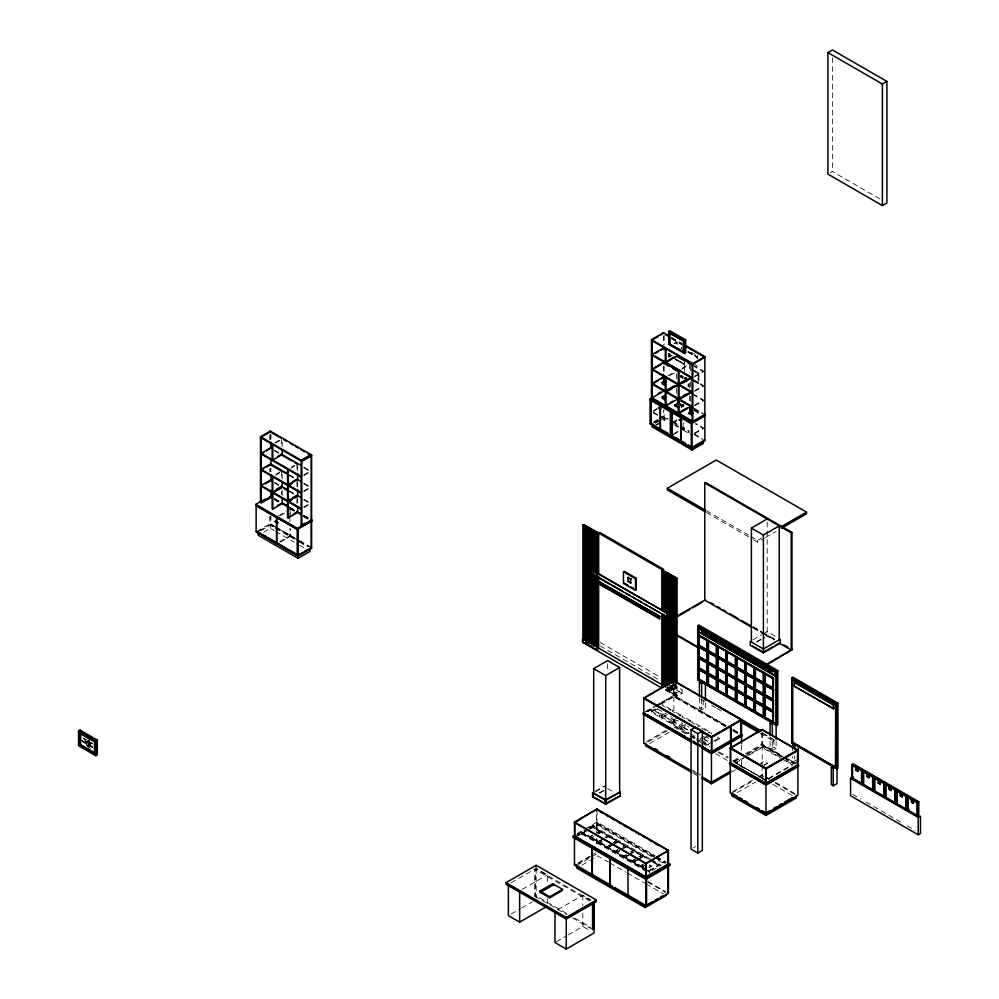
<?xml version="1.0" encoding="UTF-8"?>
<svg xmlns="http://www.w3.org/2000/svg" width="999" height="999" viewBox="0 0 999 999"><rect width="100%" height="100%" fill="white"/><g stroke="black" fill="none" stroke-linecap="round" stroke-linejoin="round"><path stroke-width="0.75" stroke-dasharray="5 3.75" d="M274.825 442.707L280.195 439.61M275.499 443.106L280.869 439.997M276.174 474.15L280.195 471.815M275.499 475.312L279.533 472.989M291.583 466.983L294.268 465.434M290.921 468.144L294.942 465.821M303.846 474.837L309.215 471.728M303.846 475.611L310.564 471.74M830.132 172.802L832.392 171.503L880.256 199.126M303.846 490.896L309.215 487.799M303.846 491.683L310.564 487.799M278.346 515.909L286.014 511.476M280.294 515.559L287.974 511.138M256.731 531.468L270.267 523.663L274.263 525.973M259.191 530.831L270.941 524.05L270.941 516.67M260.901 530.706L270.267 525.312L274.25 527.609M303.846 506.955L309.215 503.858M303.846 507.742L310.564 503.858M263.574 532.205L270.267 528.346L274.25 530.644M279.62 541.733L289.847 535.839L289.847 528.459M280.294 542.132L290.522 536.226L290.522 528.846M674.125 343.331L676.648 341.87L676.648 344.905M674.8 343.718L677.322 342.257L677.322 345.304M668.306 356.568L668.756 353.334L672.702 355.607M676.123 359.315L684.165 363.786L672.327 356.955M676.123 359.927L684.165 364.398L672.327 357.567M667.819 375.874L674.125 372.24M682.092 368.206L688.398 364.56M669.755 375.537L676.061 371.903M681.505 369.318L687.811 365.684M697.252 366.183L695.067 364.398M693.756 381.006L698.264 383.604L698.938 383.216L698.938 373.014L698.001 373.564L691.608 369.867M694.655 376.136L703.496 371.041L694.155 365.646M694.655 376.923L703.496 371.828L694.155 366.433M698.151 383.241L698.151 373.476M653.334 410.639L657.142 408.441M653.334 411.413L657.142 409.215M84.965 740.808C87.562 742.669 84.116 739.922 85.19 741.37L85.677 740.621L85.677 741.832M85.302 740.709L85.714 741.071M85.677 740.621L86.051 741.57M86.838 741.42L87.175 742.694M86.463 741.683L87.55 742.444L86.801 741.57M694.655 390.597L703.496 385.502L694.155 380.107M87.325 741.87L86.801 742.182M694.655 391.371L703.496 386.276L691.758 379.545M87.55 742.444L86.688 742.245M87.974 742.544C90.784 743.543 86.95 743.181 88.461 742.22M88.574 742.419L88.574 743.631M88.312 743.044L88.836 743.356M88.724 742.806L89.061 743.306M86.314 745.242L86.314 744.592L89.323 746.977M89.96 743.094C89.323 745.217 91.196 742.919 89.698 743.98L89.81 743.306L90.447 744.243M89.585 743.606L90.559 744.18M89.248 746.365L86.239 744.63M680.469 405.781L683.154 404.233L683.154 407.23M653.271 422.053L658.378 419.093M659.652 418.356L663.486 416.146L668.169 418.843M681.143 406.168L683.828 404.62L683.828 407.629M653.945 422.44L664.173 416.533L664.173 410.527M680.968 407.217L683.229 405.919L680.968 408.004M654.72 422.852L660.988 419.243M655.394 423.251L660.414 420.354M661.663 419.63L664.173 418.181L664.173 420.791L661.663 422.24M655.968 424.737L660.988 421.84M656.655 425.124L660.414 422.964M694.655 405.045L703.496 399.95L694.155 394.568M694.655 405.831L703.496 400.736L694.155 395.342M672.989 421.99L676.81 419.792M676.81 420.567L672.402 423.114L678.958 426.898M673.676 423.164L676.211 421.69M673.738 433.716L679.12 430.606M673.064 434.877L683.828 428.671L683.828 422.652M694.605 432.992L703.496 427.859L695.629 423.326M694.605 433.778L703.496 428.646L695.629 424.1M750.873 536.438L757.604 540.334L761.575 538.036M753.571 539.735L757.604 542.07L764.21 538.249M765.534 537.487L776.098 531.393M752.859 639.872L761.975 634.615M763.273 633.865L767.182 631.618L776.385 636.937M667.644 690.134L665.584 689.809L667.644 690.134L667.644 687.05M667.457 686.263L667.457 690.896L669.53 691.221L669.53 686.588M667.457 690.896L669.53 691.221M669.342 687.349L669.342 691.982L671.415 692.307L671.415 686.138M756.767 641.533L764.572 637.025M756.655 642.245L764.547 637.687M669.342 691.982L671.415 692.307M671.216 685.351L671.216 693.056L673.289 693.393L673.289 684.14M671.216 693.056L673.289 693.393M673.101 684.889L673.101 694.143L675.174 694.467L675.174 683.678M667.082 687.637L676.485 693.056L682.13 689.809L682.13 693.281L676.485 696.54L664.397 689.56M645.704 711.488L653.746 706.842M655.094 706.068L673.85 695.229L726.173 725.436M673.101 694.143L675.174 694.467M645.416 712.087L657.479 705.119M658.816 704.345L673.85 695.666L725.599 725.536M674.987 684.44L674.987 695.229L677.047 695.554L677.047 686.301M647.065 711.488L653.758 707.617M659.115 704.52L673.85 696.016M647.052 711.788L653.746 707.929M660.451 704.058L673.85 696.315L726.173 726.523M647.702 711.85L654.233 708.079M660.776 704.295L673.85 696.753L725.599 726.623M674.987 695.229L677.047 695.554M665.834 713.323L659.565 716.932L651.298 712.162L651.298 711.076L656.306 708.179M651.298 712.162L656.306 709.265M657.504 708.89L663.136 712.225L660.127 713.96L654.495 710.714L657.504 708.965M651.298 711.076L659.565 715.846L664.585 712.961M678.109 717.519L669.342 722.577L661.076 717.806L661.076 716.72L666.083 713.823M661.076 717.806L667.332 714.185M672.914 717.781L669.904 719.605L664.273 716.258L667.27 714.522L671.79 717.22M661.076 716.72L669.342 721.49L674.35 718.606M685.376 724.6L679.12 728.221L670.841 723.451L670.841 722.364L675.861 719.467M670.841 723.451L677.11 719.829M674.038 721.99L677.047 720.167L682.692 723.513L679.682 725.249L674.038 721.99L679.682 725.249M699.412 697.752L699.412 708.478L703.171 706.305L705.431 707.604L705.431 701.473M646.39 741.695L666.008 730.369M699.412 708.478L701.673 709.777L705.431 707.604M648.339 741.645L667.145 730.793M649.687 743.481L669.829 731.855M670.841 722.364L679.12 727.135L684.128 724.25M680.619 728.009L688.885 732.779L688.885 733.865L680.619 729.095L680.619 728.009L685.626 725.112M680.619 729.095L689.397 724.025M683.816 727.634L689.46 730.806L683.816 727.634L686.825 725.811L689.073 727.197M595.192 791.258L604.407 785.938M595.754 791.583L604.969 786.263M599.138 792.881L604.407 789.847M599.7 793.206L604.969 790.172M707.442 733.366L709.939 731.917L709.939 733.004L701.673 728.221L701.673 727.135L709.939 731.917M699.912 738.785L704.932 735.888M703.933 738.211L708.94 735.314M704.37 738.348L706.368 737.1L709.752 739.135M701.348 739.972L708.441 744.068L712.2 741.895M713.448 741.171L719.717 737.562L719.717 738.636L713.448 742.257M703.708 742.419L708.441 745.154L712.2 742.981M576.96 833.653L583.653 829.794M584.989 829.02L597.015 822.077L655.094 855.606M577.397 834.265L583.816 830.569M588.948 827.609L597.015 822.951L654.969 856.405M576.498 835.226L587.662 828.783M588.998 828.009L597.015 823.376L597.015 809.927M646.615 871.553L581.605 834.015L581.605 832.629L649.575 871.515L645.292 869.392M575.137 836.875L585.739 830.756M590.247 828.196L597.015 824.25L653.621 856.93M585.976 830.968L583.291 832.954L590.059 836.862L595.429 833.753M587.325 830.194L592.694 827.097L599.462 830.993L596.778 832.979M585.364 831.63L582.917 833.041L590.059 836.55L592.507 835.139M590.247 828.808L592.694 827.397L599.837 831.518L592.694 826.785L592.694 827.522M578.458 835.738L588.661 829.857M590.009 829.07L597.015 825.024M596.778 832.554L599.837 830.906M511.013 882.841L536.188 868.306L547.464 874.824L547.464 883.753M592.507 835.751L590.059 837.162L590.059 836.425M597.39 832.929L599.837 831.518M598.676 833.066L601.111 831.655L608.254 835.776L605.819 837.786M598.426 833.503L601.111 831.955L607.879 835.863L605.194 837.849M593.781 836.488L591.346 837.899L598.488 841.42L600.923 840.009M598.426 833.94L601.111 832.254L608.254 836.375M733.416 760.689L739.959 756.905M745.192 753.883L762.2 744.068L782.454 755.768M761.9 732.692L761.9 744.68L783.366 756.718M733.416 761.775L739.959 757.991M746.503 754.22L762.2 745.154L782.454 756.855M734.24 761.725L740.896 757.891M747.552 754.045L762.2 745.591L782.042 757.042M764.635 779.12L734.752 762.299L765.958 780.531M603.858 838.186L598.488 842.02L600.923 840.609M605.194 837.412L607.879 835.863M605.819 837.187L608.254 835.776M743.518 757.679L735.501 762.949L743.518 758.328M744.854 756.905L762.2 746.89L780.731 757.592M603.858 838.623L598.488 841.72L591.72 837.374M748.85 755.244L762.2 747.539L780.731 758.241M760.164 733.341L773.663 741.133L774.787 740.484L761.288 732.692M602.21 841.345L599.762 842.756L602.21 840.746M607.092 837.924L609.54 836.513L616.683 840.634L614.235 842.656M522.29 889.347L547.464 874.824M776.111 740.746L776.111 748.413L773.85 747.102L770.092 749.275L770.092 737.025M731.58 772.165L735.614 769.829M776.111 748.413L772.352 750.574L772.352 738.323M577.784 863.136L591.033 855.481M591.72 855.094L595.691 852.796M613.011 842.756L616.683 840.634M612.275 843.481L606.905 846.578L600.137 842.244M613.611 842.706L616.296 840.721L609.54 836.812M609.353 845.479L606.905 846.89L606.905 846.153M578.458 863.523L593.044 855.107M613.923 844.442L608.179 847.627L610.626 845.604M615.509 842.781L617.956 841.37L625.099 845.491L622.652 847.514M576.71 865.484L596.453 854.095M611.238 845.554L608.553 847.539L615.322 851.448L618.006 849.899M612.587 844.779L617.956 841.682L624.725 846.016M615.272 843.656L617.956 841.982L625.099 846.103M581.98 865.059L597.764 855.943L608.503 862.137M764.073 765.296L767.457 763.248L764.073 761.3L760.689 763.248L762.949 764.56M589.885 901.048L534.677 869.18L534.677 896.091L535.614 895.554L567.932 914.21M618.006 849.462L615.322 851.747L617.769 850.336M764.073 765.209L767.457 763.248M617.769 849.724L615.322 851.136L608.179 847.015M622.652 846.902L625.099 845.491M619.043 851.073L616.608 852.484L619.043 850.461M623.938 847.651L626.373 846.24L633.516 850.361L631.081 852.372M619.667 850.411L616.982 852.397L623.751 856.305M621.003 849.637L626.373 846.54L633.141 850.449L630.456 852.434M623.938 848.251L626.373 846.84L633.516 850.961M616.982 852.397L619.667 850.848M511.013 914.097L520.292 908.74M521.615 907.979L532.205 901.86M732.904 791.583L752.884 780.057M758.204 776.972L762.2 774.675L770.129 779.257M731.743 793.119L754.257 780.132M759.552 777.072L762.2 775.536L768.78 779.332M626.186 854.595L623.751 856.006L616.608 851.872M630.456 851.997L633.516 850.361M626.186 855.194L623.751 856.605L623.751 855.868M631.131 853.82L625.024 857.342L627.472 855.331M628.683 854.62L634.802 851.098L641.945 855.831L634.802 851.71L632.355 853.121M628.084 855.281L625.399 857.267L632.167 861.163L634.852 859.615M629.432 854.507L634.802 851.398L641.57 855.743M737.037 792.669L755.581 781.967M796.403 760.127L792.644 762.299L792.644 756.518M768.631 778.333L792.644 764.472L792.644 765.122L782.055 759.003M798.288 761.213L794.53 763.386L794.53 756.156M768.631 778.995L788.648 767.432M637.537 857.629L632.167 861.475L634.615 860.064M638.885 856.855L641.57 855.306M634.615 859.452L632.167 860.863L625.024 856.742M639.497 856.63L641.945 855.219M639.547 858.678L633.441 862.212L635.888 860.189M640.771 857.367L643.219 855.956L649.175 859.39M636.5 860.139L633.816 862.125L640.584 866.033L643.269 864.485M637.849 859.365L643.219 856.268L647.727 858.865M640.771 857.979L643.219 856.568L647.976 859.315M633.816 862.125L639.185 859.028M640.534 858.241L643.219 855.956M557.629 909.752L582.804 895.216L590.322 899.562M643.269 864.048L640.584 866.333L643.031 864.922M643.031 864.31L640.584 865.721L633.441 861.6M644.929 865.434L641.87 867.07L644.305 865.047M644.929 864.997L642.245 866.982L646.753 869.592M649.387 867.332L651.261 866.158L649.387 867.332L647.502 866.158M649.013 870.591L658.778 864.947L649.013 871.19L645.441 868.531M649.013 870.891L658.403 865.471L652.772 861.775M651.947 870.666L661.301 865.271L652.01 859.902M693.306 847.826L695.554 846.528M556.306 941.77L566.908 935.651M568.231 934.889L582.804 926.473L590.322 930.818M671.49 337.325L682.167 343.494M671.49 338.112L682.167 344.268M671.49 338.886L682.155 345.055M690.671 351.96L697.252 355.756L697.252 358.741M688.111 351.523L697.327 356.843L687.961 351.611M688.111 352.135L697.327 357.455L687.961 352.222M668.306 353.596L672.252 355.869M671.016 356.193L668.231 354.757L670.866 356.281M671.016 356.805L668.231 355.369L670.866 356.893M694.43 370.417L698.938 373.014M691.495 369.505L698.264 373.401L698.264 383.604M692.17 379.308L698.938 383.216M680.918 375.112L683.453 376.573M680.469 375.374L683.004 376.835M680.394 376.411L683.079 377.797M680.544 376.848L683.079 378.309M680.394 376.935L682.929 378.396M694.168 408.241L703.508 413.636M694.155 409.016L702.172 413.648M694.168 409.802L700.848 413.661M694.155 410.577L700.823 414.435M678.721 402.709L683.978 405.744L683.229 406.181L680.594 404.657M680.594 404.395L683.229 405.919M677.959 403.658L683.229 406.705M672.827 421.541L679.495 425.387M680.169 425.774L689.497 431.156M694.168 433.853L702.172 438.474M667.494 419.23L663.486 416.92L663.486 410.127M672.827 422.315L688.835 431.556M694.155 434.627L703.496 440.022M664.173 418.181L663.486 417.794L664.173 420.791M653.371 412.125L667.794 420.454M680.269 427.647L689.447 432.954M653.371 412.912L667.794 421.228M673.713 424.65L681.58 429.183M682.891 429.945L692.057 435.239M706.443 510.789L749.525 535.664M706.443 512.524L752.222 538.961M753.184 626.785L761.288 631.468M762.637 632.255L774.799 639.273M752.809 627.01L774.425 639.485M753.184 627.447L761.288 632.117M762.637 632.904L774.799 639.922M753.408 628.221L764.21 634.465M765.571 635.239L773.863 640.034M274.563 450.174L279.895 453.259M303.896 467.107L309.228 470.192M274.563 450.961L278.559 453.259M303.896 467.894L309.228 470.966M762.861 733.166L772.314 738.623M700.736 699.025L704.782 701.373M711.538 705.269L715.584 707.604M716.945 708.391L723.688 712.287M600.224 642.519L659.303 676.623M672.727 684.377L682.13 689.809M600.224 645.991L659.303 680.107M670.042 686.301L682.13 693.281M852.796 794.417L860.763 799.013M866.071 802.085L901.897 822.764M907.204 825.836L915.159 830.431M787.861 758.878L795.966 763.561M784.69 757.479L795.266 763.598M761.9 744.68L783.066 756.892M784.39 757.654L794.967 763.773M783.803 757.629L794.617 763.873M783.366 757.804L793.943 763.91M732.879 729.307L739.585 733.191M733.566 730.144L738.873 733.204M786.026 760.651L792.644 764.472M725.299 725.711L673.551 695.841L673.551 680.868M733.266 730.306L738.573 733.378M732.879 730.394L738.249 733.491M289.235 474.7L295.891 478.558M303.896 483.166L309.228 486.251M733.566 731.218L737.537 733.516M289.235 475.487L294.568 478.558M303.896 483.953L309.228 487.037M700.174 726.273L691.895 721.49L691.895 722.577L698.988 726.673M717.357 737.274L719.717 738.636M274.563 482.292L279.895 485.377M289.235 490.771L294.568 493.843M303.896 499.238L309.228 502.31M274.563 483.079L278.559 485.389M289.235 491.545L294.568 494.63M303.896 500.012L309.228 503.096M654.495 710.626L660.127 713.96M664.273 716.258L669.904 719.605M703.358 738.835L709.003 742.182L704.495 739.572M775.424 782.304L795.266 793.768M690.396 733.653L695.117 736.375M775.361 783.141L795.092 794.53M692.757 736.101L695.117 737.462M695.079 738.099L673.85 725.836L673.85 715.122M696.403 738.86L700.386 741.158M701.723 741.92L709.677 746.515M718.968 751.885L728.259 757.242M733.566 760.314L741.52 764.909L741.52 757.254M673.85 726.922L688.623 735.451M689.959 736.226L695.329 739.322M696.678 740.097L700.711 742.419M702.047 743.194L708.766 747.077M718.156 752.497L727.559 757.929M732.929 761.026L764.66 779.557M772.726 784.227L792.457 795.616M739.959 765.958L743.855 768.206M762.062 778.708L765.958 780.968M274.3 498.339L281.031 502.222M289.111 506.893L295.841 510.776M303.921 515.434L309.303 518.543M274.263 498.538L279.595 501.61M290.272 507.779L295.604 510.851M303.609 515.472L310.277 519.33M692.644 740.384L695.329 741.932M696.678 742.707L700.711 745.029M715.471 753.558L727.559 760.526M275.225 499.525L279.221 501.835M289.897 507.992L295.229 511.076M303.234 515.696L309.902 519.542M274.3 499.2L279.683 502.31M289.111 507.754L294.493 510.864M303.921 516.308L309.303 519.418M274.263 499.4L278.271 501.71M290.272 508.641L294.28 510.951M303.609 516.346L308.953 519.43M693.169 741.196L695.828 742.732M697.152 743.493L701.136 745.791M692.869 741.37L698.176 744.442M275.225 500.387L277.897 501.935M289.897 508.866L293.893 511.176M303.234 516.558L308.566 519.642M692.669 741.683L695.341 743.244M696.69 744.018L700.711 746.34M692.869 742.457L695.529 743.993M696.852 744.755L700.836 747.052M692.669 742.769L698.026 745.866M275.599 526.735L294.28 537.524M299.613 540.596L310.277 546.765M297.902 540.047L269.892 523.876L269.892 516.495M299.238 540.821L311.238 547.752M274.263 526.748L270.267 524.438L270.267 516.283M275.599 527.522L294.28 538.299M299.613 541.383L308.953 546.778M275.574 528.371L294.168 539.11M299.488 542.182L307.455 546.778M692.644 770.329L695.329 771.877M696.678 772.652L700.711 774.987M692.869 771.54L698.176 774.612M275.574 531.418L294.168 542.145M299.488 545.217L304.795 548.289M692.644 772.939L698.026 776.036M607.592 788.648L614.285 792.507M656.443 856.393L665.896 861.85M656.318 857.179L665.746 862.624M654.595 856.618L596.64 823.164L596.64 809.702M655.943 857.404L665.896 863.148M654.969 857.704L664.397 863.148M651.598 856.543L596.341 824.637L596.341 832.354M658.329 860.426L663.723 863.548M650.686 859.14L593.631 826.198L593.631 827.072L649.362 859.24M650.686 860.014L659.977 865.371M652.834 861.513L658.778 864.947M609.54 837.125L616.683 841.245M651.635 861.425L658.778 865.546M651.261 866.158L649.387 865.072L651.261 866.245M599.762 842.157L606.905 846.278M641.87 866.458L644.492 867.856M581.605 832.629L643.968 868.631M644.268 868.98L581.905 832.454M645.591 869.742L649.575 872.04M581.605 833.141L646.615 870.678M648.226 881.593L665.746 891.707M647.552 881.992L666.183 892.831M609.84 862.911L625.936 872.202M627.285 872.976L644.717 883.041M646.066 883.815L663.511 893.893M590.821 900.499L535.614 868.631L535.614 895.554M574.662 918.093L590.821 927.422M534.677 896.091L566.995 914.747M572.377 917.856L592.569 929.52M88.349 740.296L89.473 740.946L88.124 740.421M83.217 737.886L91.021 742.357M92.482 743.593L83.042 738.186L92.482 744.105M88.199 742.507L88.836 742.744M92.657 746.777L81.693 740.446L92.657 746.902M82.293 741.133L92.02 746.84M92.67 747.389L82.855 741.77L92.67 747.514M90.597 748.239L87.213 746.278L90.559 748.251M832.392 57.742L832.392 171.503M792.644 747.826L792.644 750.724M773.85 739.447L773.85 747.102M773.663 739.397L773.663 741.133M767.182 522.052L767.182 636.176M762.2 732.517L762.2 745.154M762.2 745.591L762.2 763.96M762.2 765.484L762.2 774.675M762.2 775.536L762.2 778.146M757.604 540.334L757.604 542.07M741.52 745.004L741.52 751.123M735.127 762.087L735.127 762.736M711.45 732.779L711.45 733.865M708.441 744.068L708.441 745.154M703.171 700.174L703.171 706.305M701.673 699.05L701.673 709.777M700.174 739.297L700.174 740.371M697.702 355.494L697.702 358.479M690.334 365.746L690.334 373.339M690.334 381.718L690.334 387.799M690.334 396.178L690.334 402.247M689.66 363.836L689.66 372.952M689.66 382.842L689.66 388.923M689.66 395.779L689.66 401.86M688.523 383.778L688.523 386.638M688.074 384.041L688.074 386.9M684.54 371.378L684.54 362.45L684.09 370.142M683.154 423.763L683.154 428.271M679.12 727.135L679.12 728.221M676.648 373.813L676.648 381.418M676.648 388.274L676.648 394.355M676.485 693.056L676.485 696.54M676.298 683.653L676.298 695.991M675.736 684.003L675.736 694.804M674.412 684.115L674.412 694.904M673.85 681.043L673.85 696.315M673.85 696.753L673.85 713.586M672.539 684.565L672.539 693.818M671.977 684.914L671.977 692.632M670.654 685.027L670.654 692.732M670.092 686.912L670.092 691.545M669.342 721.49L669.342 722.577M668.756 353.334L668.756 357.792M668.781 687.025L668.781 691.645M668.219 687.374L668.219 690.459M666.895 687.487L666.895 690.571M664.173 335.427L664.173 344.667M664.173 366.258L664.173 373.963M663.486 335.814L663.486 345.067M663.486 365.871L663.486 373.576M659.565 715.846L659.565 716.932M649.275 871.69L649.275 873.089M634.802 851.098L634.802 851.835M626.373 846.24L626.373 846.977M617.956 841.37L617.956 842.107M609.54 836.513L609.54 837.249M607.592 663.673L607.592 671.39M601.111 831.655L601.111 832.392M597.015 824.25L597.015 833.503M597.015 838.923L597.015 845.853M596.341 838.536L596.341 844.704M582.804 895.216L582.804 905.643M582.804 913.086L582.804 926.473M547.464 898.638L547.464 904.582M536.188 868.306L536.188 898.076M297.627 465.796L297.627 471.915M297.627 481.868L297.627 487.974M297.627 497.852L297.627 505.157M296.953 463.886L296.953 471.528M296.953 481.468L296.953 487.587M296.953 498.926L296.953 503.309M290.522 514.085L289.847 509.265L289.847 515.172M289.847 516.645L289.847 522.552M282.218 442.295L282.218 446.915M282.218 474.488L282.218 479.07M282.218 490.422L282.218 496.253M281.543 438.836L281.543 446.516M281.543 471.041L281.543 478.683M281.543 491.483L281.543 494.405M270.941 434.602L270.941 439.248M270.941 468.706L270.941 471.803M270.267 434.215L270.267 439.548M270.267 468.319L270.267 471.715M270.267 525.312L270.267 528.346M269.892 435.164L269.892 439.76M269.892 468.868L269.892 471.928M89.473 740.159L89.585 746.315M89.248 740.296L89.248 747.015M88.686 740.009L88.686 747.24M88.387 740.184L88.387 745.966M681.53 347.727L681.38 348.426L681.53 347.727M670.841 709.34L662.574 704.57L662.574 705.656L670.841 710.426L670.841 709.34M680.619 714.984L672.352 710.214L672.352 711.288L680.619 716.071L680.619 714.984M690.396 720.629L682.13 715.846L682.13 716.932L690.396 721.715L690.396 720.629"/><path stroke-width="1.5" d="M665.596 397.152L664.31 397.152L664.76 396.516M827.884 52.56L832.392 49.95L886.9 81.419L886.9 202.972L882.392 205.569L827.884 174.101L827.884 52.56L882.392 84.028L886.9 81.419M270.941 490.409L270.941 496.615L261.164 502.26L260.489 501.873L260.489 436.75L270.267 431.106L311.613 454.982L311.613 520.104L301.835 525.736L301.161 525.349L301.161 460.239L310.939 454.595M270.941 431.506L260.489 437.537L301.835 461.413L311.613 455.769M263.848 452.522L261.164 454.07L301.161 477.16M266.533 450.974L270.567 447.864L261.164 453.296L301.161 476.386M277.51 456.531L280.195 454.982M287.899 473.938L270.567 463.923L261.164 469.355L301.161 492.445M263.848 468.581L261.164 470.129L301.161 493.231M266.533 467.033L269.218 465.484M260.489 436.75L301.835 460.626L311.613 454.982M265.197 483.866L269.218 481.543M276.174 489.423L280.195 487.1M274.163 492.145L282.218 487.5M290.247 483.041L287.55 484.59L287.55 469.305M292.932 481.493L296.953 479.158L301.236 481.63M297.852 529.083L297.852 554.957L297.178 555.344L276.798 543.581L276.798 517.707L297.178 529.47L311.988 520.966L311.988 520.104L297.515 528.459L297.515 529.32L255.794 505.232L255.794 504.358L261.051 501.323M292.257 483.441L288.236 485.764L288.236 501.036L297.627 495.616L297.627 489.498M260.489 501.873L265.372 499.05M261.101 503.159L270.941 497.477M277.51 505.494L280.195 503.946M272.14 492.532L272.14 508.591L272.814 508.991L282.218 503.558L282.218 497.714M290.247 499.1L287.55 500.649L287.55 485.377M292.932 497.552L296.953 495.229L301.236 497.689M292.257 499.5L288.236 501.823L288.236 517.882L287.55 517.494L287.55 501.436M294.942 497.952L297.627 496.391M277.185 543.019L276.498 543.406L256.131 531.643L256.131 505.769L276.498 517.532L277.185 517.145M276.798 517.707L277.485 517.32M256.131 531.643L256.805 531.256M275.225 521.403L276.199 521.528L275.824 522.44L275.225 521.403L276.199 521.528M275.225 522.09L276.199 522.227M276.723 522.265L277.71 522.402L277.335 523.314L276.723 522.265L277.71 522.402M276.723 522.964L277.71 523.089M287.55 517.494L290.247 515.946M292.932 514.398L296.953 512.062M288.236 517.882L297.627 512.462L297.627 506.618M301.161 525.349L304.832 523.239M255.794 504.358L298.077 528.783L311.613 520.966L311.613 548.314L298.077 556.131L256.731 532.255L256.731 531.468L257.405 531.868M276.798 543.581L277.485 543.194L286.401 548.339M651.46 339.66L692.819 363.536L692.819 422.127L651.46 398.264L651.46 339.66L663.486 332.704L668.831 335.789M658.141 336.576L651.46 340.434L692.819 364.31L704.844 357.367M660.814 335.04L663.486 332.704M668.756 331.406L669.879 330.756L685.676 339.872L685.676 352.897L684.54 353.546L668.756 344.43L668.756 331.406L684.54 340.522L685.676 339.872M669.542 333.117L683.678 341.021L683.453 352.01L669.542 343.981L669.542 333.117L683.678 341.021M299.413 554.482L302.098 552.947M304.77 551.398L307.442 549.862M258.229 532.255L258.229 535.289L298.077 558.304L310.115 551.348L310.115 548.314M669.542 343.981L683.678 351.873M655.918 353.097L658.441 351.636M660.963 350.187L663.486 348.726M654.657 368.281L660.963 364.635M674.125 357.005L665.297 362.1L665.297 348.426M677.322 355.931L665.971 362.487L665.971 348.813M663.486 376.86L652.135 383.416L692.132 406.506M653.396 383.466L658.441 380.557M660.963 379.096L663.486 377.634L663.486 374.35M692.819 363.536L704.844 356.581L704.844 440.796L692.057 448.176L650.112 423.876L650.112 400L650.786 399.6L650.786 423.476L650.112 423.876M662.175 382.48L664.959 384.091L664.959 385.389L662.175 383.778L662.175 382.48L664.959 380.869M658.141 393.618L660.814 392.07M704.844 415.971L691.308 423.788L649.962 399.912L649.962 399.125L664.173 390.921M649.962 399.912L652.422 398.489M674.125 385.914L665.297 391.009L665.297 377.335M684.615 380.419L678.309 384.066L678.309 370.392M78.534 730.981L80.032 730.107L97.328 740.097L97.328 754.857L95.829 755.719L78.534 745.741L78.534 730.981L95.829 740.958L97.328 740.097M672.277 388.536L665.971 392.182L665.971 405.856L677.322 399.3L676.648 398.913M674.8 387.088L677.322 385.626L676.648 385.239M682.767 383.054L685.289 381.593M687.811 380.132L690.334 378.683L689.66 378.284M692.17 379.308L691.495 379.695L691.495 376.785M662.175 396.94L664.959 398.539L664.959 399.837L662.175 398.239L662.175 396.94L664.959 395.329M661.051 405.532L660.302 405.881L660.302 429.757L660.976 429.358M667.819 404.008L665.297 405.469L665.297 391.795M670.341 402.547L672.864 401.099M680.831 397.065L678.309 398.514L678.309 384.84M683.353 395.604L685.876 394.143M690.334 392.357L678.983 398.913L678.983 385.239M678.533 407.892L674.587 405.619L677.959 402.884M674.587 405.619L677.959 403.658M94.843 741.533L79.658 732.754L79.658 745.092L94.843 753.858L94.992 741.445M670.978 411.263L670.292 411.65L670.292 435.527L670.978 435.139M671.128 412.125L671.803 411.738L671.803 435.614L671.128 436.001L671.053 411.213M652.884 423.913L652.21 426.91L692.057 449.912L703.346 443.406L703.346 440.796M652.21 426.91L652.884 426.523M687.137 407.879L678.309 412.974L678.309 399.3M689.922 406.655L690.521 406.306L690.521 412.175L692.931 413.561L692.332 413.911L689.922 412.512L689.922 406.655L692.931 407.704M690.334 406.805L678.983 413.361L678.983 399.687L690.334 393.131L689.66 392.744M692.057 415.272L689.06 413.536L690.933 411.588M681.805 417.507L681.043 417.857L681.043 441.733L681.805 441.383M689.06 413.536L690.933 412.45M704.844 414.41L692.819 421.353L651.46 397.477M649.962 399.125L691.308 423.002L704.844 415.184M691.982 447.265L691.308 447.664L691.308 423.002M691.383 447.003L692.057 447.402L704.844 440.022M693.893 448.076L691.383 449.525L691.383 446.915L692.057 447.315M696.403 446.628L702.659 443.019L703.346 443.406M582.879 524.85L584.939 525.174L582.879 524.85L582.879 642.057L584.19 642.819M584.752 525.936L586.825 526.261L584.752 525.936L584.752 640.059M586.638 527.022L588.698 527.347L586.638 527.022L586.638 641.146M588.511 642.232L588.511 528.109L589.273 527.672L590.584 528.434L590.397 643.319M588.511 528.109L590.584 528.434M592.457 529.52L590.397 529.195L592.457 529.52L592.457 571.153M592.27 570.379L592.27 530.282L593.031 529.845L594.343 530.606L594.343 572.24M592.27 530.282L594.343 530.606M705.094 511.738L667.382 489.972L667.382 488.236L716.258 460.027L806.48 512.112L806.48 513.848L781.38 528.334M594.155 571.453L594.155 531.356L594.904 530.931L596.216 531.693L596.216 573.326M594.155 531.356L596.216 531.693M596.028 572.539L596.028 532.442L596.79 532.017L598.101 532.767L598.101 574.413M596.028 532.442L598.101 532.767M598.663 573.189L598.663 533.104L599.787 532.442L663.698 569.343L661.825 570.429L661.825 610.526M752.06 627.447L704.77 600.137L704.77 482.942L705.519 482.505L791.982 532.417L791.982 649.625M599.225 581.83L659.752 616.333L659.377 618.718L599.225 583.99L599.225 581.83L659.752 616.333M599.225 583.99L659.752 618.506M623.476 571.728L624.225 571.303L636.263 578.246L636.263 589.959L635.501 590.397L623.476 583.453L623.476 571.728L635.501 578.683L636.263 578.246M631.368 582.579L630.619 583.016L627.984 581.505L627.984 577.597L628.746 577.16M627.984 577.597L630.619 579.108L631.368 578.683M623.476 583.453L624.225 583.016M627.984 581.505L628.746 581.068M661.825 570.429L663.885 570.754L598.663 533.104M663.698 571.515L665.771 571.84L663.698 571.515L663.698 611.613M665.584 572.602L667.644 572.927L665.584 572.602L665.584 612.699M667.457 684.727L667.457 573.688L668.219 573.251L669.53 574.013L669.53 683.503M667.457 573.688L669.53 574.013M669.342 684.265L669.342 574.775L670.092 574.338L671.415 575.099L671.415 683.054M751.385 642.207L751.385 528.084L767.182 518.968M669.342 574.775L671.415 575.099M671.216 682.267L671.216 575.861L671.977 575.424L673.289 576.186L673.289 681.056M671.216 575.861L673.289 576.186M673.101 681.805L673.101 576.935L673.85 576.51L675.174 577.272L675.174 682.13M673.101 576.935L675.174 577.272M674.987 682.891L674.987 578.021L675.736 577.597L677.047 578.346L677.047 683.216M674.987 578.021L677.047 578.346M751.385 528.084L763.411 535.027L779.208 525.911L779.208 640.034M781.38 526.598L806.48 512.112M585.501 642.707L584.752 643.144L586.076 643.905M587.387 643.793L586.638 644.23L587.949 644.992M588.511 645.317L589.273 644.879M589.835 646.066L590.584 645.641M590.397 646.403L591.146 645.966M591.708 647.152L592.457 646.728M593.031 647.052L592.27 647.477L593.593 648.239M704.77 482.942L791.233 532.854L791.982 532.417M596.216 648.888L594.155 648.563M598.101 649.974L596.028 649.65M676.71 616.346L704.57 600.262M704.77 600.137L705.519 599.712M678.034 616.233L689.972 609.34M692.632 607.804L701.922 602.434M593.693 793.593L593.693 668.618L607.592 660.589L619.63 667.532L619.63 792.507M593.693 668.618L605.719 675.561L619.63 667.532M697.727 625.674L698.85 625.012L777.796 670.591L777.796 724.862L776.673 725.511L697.727 679.932L697.727 625.674L776.673 671.253L777.796 670.591M698.101 626.748L776.298 671.465L698.101 626.748L698.101 679.72L776.298 724.425L749.462 708.928M775.474 672.377L698.476 628.271L775.474 672.377L775.174 676.023L698.476 631.743L775.474 675.848M701.748 630.943L771.865 671.203L771.678 673.264L701.748 632.891L701.748 630.943L771.865 671.203M701.748 632.891L771.678 673.264M698.85 635.214L707.729 640.084L707.504 650.411L698.85 645.416L698.85 635.214L707.729 640.084M707.08 640.446L707.08 649.962L707.08 640.446L699.038 635.801L707.242 640.359M708.254 640.646L717.12 645.504L716.895 655.844L708.254 650.849L708.254 640.646L717.12 645.504M698.85 646.503L707.729 651.373L707.504 661.7L698.85 656.705L698.85 646.503L707.729 651.373M716.483 645.878L716.483 655.381L716.483 645.878L708.441 641.233L716.633 645.791M707.08 651.735L707.08 661.238L707.08 651.735L699.038 647.09L707.242 651.648M717.644 646.066L726.523 650.936L726.298 661.263L717.644 656.268L717.644 646.066L726.523 650.936M708.254 651.935L717.12 656.793L716.895 667.12L708.254 662.137L708.254 651.935L717.12 656.793M717.994 646.565L726.036 651.211L717.994 646.565L717.644 656.268M698.85 657.792L707.729 662.649L707.504 672.989L698.85 667.994L698.85 657.792L707.729 662.649M691.545 740.609L643.781 713.024L643.781 698.051L673.85 680.694L741.52 719.755L741.52 734.74L711.45 752.097L702.16 746.74M716.483 657.167L716.483 666.67L716.483 657.167L708.441 652.522L716.633 657.08M707.08 663.024L707.08 672.527L707.08 663.024L699.038 658.378L707.242 662.936M727.047 651.498L735.926 656.355L735.689 666.695L727.047 661.7L727.047 651.498L735.926 656.355M717.644 657.354L726.523 662.225L726.298 672.552L717.644 667.557L717.644 657.354L726.523 662.225M727.384 651.997L735.426 656.643L727.384 651.997L727.047 661.7M708.254 663.224L717.12 668.081L716.895 678.408L708.254 673.413L708.254 663.224L717.12 668.081M717.994 657.854L726.036 662.499L717.994 657.854L717.644 667.557M698.85 669.08L707.729 673.938L707.504 684.278L698.85 679.283L698.85 669.08L707.729 673.938M726.036 660.726L726.036 651.211M716.483 668.443L716.483 677.959L716.483 668.443L708.441 663.798L716.633 668.356M736.45 656.917L745.316 661.788L745.092 672.115L736.45 667.12L736.45 656.917L745.316 661.788M707.08 674.313L707.08 683.816L707.08 674.313L699.038 669.667L707.242 674.225M727.047 662.787L735.926 667.644L735.689 677.971L727.047 672.989L727.047 662.787L735.926 667.644M698.101 679.72L746.777 707.379M744.829 662.062L736.638 657.504L744.829 662.062L744.68 671.665L744.68 662.15M717.644 668.643L726.523 673.501L726.298 683.84L717.644 678.845L717.644 668.643L726.523 673.501M727.384 663.286L735.426 667.931L727.384 663.286L727.047 672.989M708.254 674.5L717.12 679.37L716.895 689.697L708.254 684.702L708.254 674.5L717.12 679.37M717.994 669.143L726.036 673.788L717.994 669.143L717.644 678.845M699.412 696.216L699.412 682.429L701.922 680.981M735.276 666.233L735.426 656.643M726.036 672.002L726.036 662.499M736.45 667.12L736.787 657.417M745.841 662.349L754.72 667.207L754.495 677.547L745.841 672.552L745.841 662.349L754.72 667.207M763.411 652.235L772.627 646.915M775.261 645.391L777.896 643.88M716.483 679.732L716.483 689.248L716.483 679.732L708.441 675.087L716.633 679.645M736.45 668.206L745.316 673.076L745.092 683.403L736.45 678.408L736.45 668.206L745.316 673.076M763.411 652.884L780.331 643.119L780.331 639.21L763.411 648.975L750.261 641.383L750.261 645.292L763.411 652.884L763.411 535.027M727.047 674.075L735.926 678.933L735.689 689.26L727.047 684.265L727.047 674.075L735.926 678.933M744.829 673.351L736.638 668.793L744.829 673.351L744.68 682.941L744.68 673.438M717.644 679.932L726.523 684.79L726.298 695.129L717.644 690.134L717.644 679.932L726.523 684.79M727.384 674.575L735.426 679.22L727.384 674.575L727.047 684.265M717.994 680.431L726.036 685.077L717.994 680.431L717.644 690.134M735.276 677.522L735.426 667.931M726.036 683.291L726.036 673.788M754.083 667.582L754.083 677.085L754.083 667.582L746.028 662.936L754.233 667.494M736.45 678.408L736.787 668.706M755.244 667.782L764.11 672.639L763.885 682.966L755.244 677.971L755.244 667.782L764.11 672.639M745.841 673.638L754.72 678.496L754.495 688.823L745.841 683.84L745.841 673.638L754.72 678.496M736.45 679.495L745.316 684.352L745.092 694.692L736.45 689.697L736.45 679.495L745.316 684.352M727.047 685.351L735.926 690.222L735.689 700.549L727.047 695.554L727.047 685.351L735.926 690.222M744.829 684.64L736.638 680.082L744.829 684.64L744.68 694.23L744.68 684.727M727.384 685.851L735.426 690.496L727.384 685.851L727.047 695.554M765.833 664.735L792.369 649.412L767.157 664.622M735.426 688.723L735.426 679.22M726.036 694.58L726.036 685.077M763.473 673.001L763.473 682.517L763.473 673.001L755.431 668.356L763.623 672.914M754.083 678.87L754.083 688.373L754.083 678.87L746.028 674.225L754.233 678.783M745.841 683.84L746.066 673.501M764.647 673.201L773.513 678.059L773.288 688.398L764.647 683.403L764.647 673.201L773.513 678.059M736.45 689.697L736.787 679.994M755.244 679.058L764.11 683.928L763.885 694.255L755.244 689.26L755.244 679.058L764.11 683.928M745.841 684.927L754.72 689.785L754.495 700.112L745.841 695.129L745.841 684.927L754.72 689.785M736.45 690.784L745.316 695.641L745.092 705.981L736.45 700.986L736.45 690.784L745.316 695.641M744.829 695.928L736.638 691.37L744.829 695.928L744.68 705.519L744.68 696.016M735.276 700.099L735.426 690.496M772.876 678.433L772.876 687.936L772.876 678.433L764.834 673.788L773.026 678.346M763.473 684.29L763.473 693.806L763.473 684.29L755.431 679.645L763.623 684.203M754.083 690.159L754.083 699.662L754.083 690.159L746.028 685.514L754.233 690.072M745.841 695.129L746.066 684.79M764.647 684.49L773.513 689.347L773.288 699.687L764.647 694.692L764.647 684.49L773.513 689.347M736.45 700.986L736.787 691.283M755.244 690.346L764.11 695.204L763.885 705.544L755.244 700.549L755.244 690.346L764.11 695.204M745.841 696.203L754.72 701.073L754.495 711.4L745.841 706.405L745.841 696.203L754.72 701.073M691.046 729.757L695.554 727.147L702.322 731.056L702.322 850.436L697.814 853.046L691.046 849.138L691.046 729.757L697.814 733.666L702.322 731.056M605.157 803.945L605.157 800.037L620.192 792.007L620.192 795.916L605.719 804.27L592.557 796.678L592.557 792.769L606.281 800.037L606.281 803.945M791.707 677.759L792.831 677.11L837.949 703.159L837.949 768.268L836.825 768.918L791.707 742.869L791.707 677.759L836.825 703.808L837.949 703.159M772.876 689.722L772.876 699.225L772.876 689.722L764.834 685.077L773.026 689.635M792.157 678.796L836.375 704.07L836.151 768.006L792.157 742.619L792.157 678.796L836.375 704.07M763.473 695.579L763.473 705.082L763.473 695.579L755.431 690.933L763.623 695.491M754.083 701.435L754.083 710.951L754.083 701.435L746.028 696.79L754.233 701.348M835.838 704.37L792.382 679.545L835.838 704.37L835.614 767.444L835.614 704.495M764.647 695.779L773.513 700.636L773.288 710.963L764.647 705.981L764.647 695.779L773.513 700.636M755.244 701.635L764.11 706.493L763.885 716.832L755.244 711.837L755.244 701.635L764.11 706.493M592.557 796.678L604.969 803.196M794.342 686.226L833.591 708.716L833.591 705.232L794.492 682.667L794.342 686.226L833.591 708.716M772.876 701.011L772.876 710.514L772.876 701.011L764.834 696.365L773.026 700.923M711.45 736.775L740.921 719.755L740.921 734.74L711.45 751.748M763.473 706.867L763.473 716.37L763.473 706.867L755.431 702.222L763.623 706.78M699.5 730.232L711.45 737.125L741.52 719.755M764.647 707.067L773.513 711.925L773.288 722.252L764.647 717.257L764.647 707.067L773.513 711.925M731.143 747.689L730.544 726.573L730.843 762.949M620.192 792.007L605.719 800.374L592.557 792.769M605.719 803.621L610.776 800.699M611.738 800.149L620.192 795.916M574.462 822.077L597.015 809.053L668.443 850.299L668.443 864.185L645.891 877.209L574.462 835.963L574.462 822.077L646.266 863.536L646.266 876.985L574.462 835.963M575.212 822.514L579.058 820.291M772.876 712.287L772.876 721.802L772.876 712.287L764.834 707.642L773.026 712.2M702.06 747.115L711.45 752.534L742.269 734.74L742.269 735.813L711.45 753.621L702.06 748.201M729.757 742.619L711.45 753.184L702.16 747.826M732.367 741.108L741.52 735.813L741.52 743.468M770.092 735.489L770.092 723.226L772.602 721.79M730.244 747.976L762.2 729.52L797.914 750.149L797.914 765.122L765.958 783.566L730.244 762.949L730.244 747.976L765.958 768.593L797.914 750.149M731.58 747.552L762.2 729.52M506.106 882.629L536.188 865.271L596.328 899.999L596.328 901.735L566.258 919.092L506.106 884.365L506.106 882.629L566.258 917.357L596.328 899.999M833.591 705.232L833.441 708.803M731.056 770.941L711.45 782.267L702.16 776.91M702.047 778.358L711.45 783.79L730.244 772.939M584.602 843.131L574.462 837.274L574.462 865.059L575.137 864.659L587.936 872.052M791.707 742.869L792.831 742.22M792.644 747.826L792.644 744.942L795.154 743.493M539.947 891.096L552.722 883.715L562.499 889.36L562.499 890.446L549.712 897.826L539.947 892.182L539.947 891.096L549.712 896.74L562.499 889.36M792.644 744.942L794.53 746.016L797.04 744.58M610.064 857.829L610.177 885.676L610.177 857.891L610.851 857.504M765.958 768.243L797.314 750.149M592.994 874.974L592.207 875.299L592.207 847.514L587.137 844.592M508.366 884.365L508.366 915.621L519.642 922.139L546.141 906.842M765.958 783.228L796.003 765.871M765.958 784.003L798.663 765.122L798.663 766.208L765.958 785.089L729.495 764.035L729.495 762.949L765.958 784.003L765.958 815.471L796.403 797.901L796.403 795.291M668.443 850.299L645.891 863.311L645.891 877.209M837.012 767.657L837.012 783.566L833.253 785.738L831.368 784.652L831.368 767.294L833.878 765.846M831.368 767.294L833.253 768.381L835.751 766.932M647.165 876.036L668.069 864.397L667.694 850.723M645.891 878.071L669.942 864.185L669.942 865.484L645.891 879.382L572.951 837.274L572.951 835.963L645.891 878.071L645.891 906.293L668.443 893.268L668.443 865.484L667.769 865.883L667.769 893.655M654.52 873.526L646.565 878.121L646.565 905.906L645.891 905.506M657.167 872.002L659.815 870.466M767.282 812.112L769.929 810.576M773.9 808.291L776.548 806.755M779.195 805.231L781.842 803.696M784.49 802.172L792.432 797.589M852.047 764.472L853.171 763.823L863.323 769.68L863.323 783.566L862.199 784.215L852.047 778.358L852.047 764.472L862.199 770.329L863.323 769.68M627.921 868.131L628.034 895.978L628.596 895.529M628.034 895.978L628.708 895.591M856.031 768.031L858.066 769.03L857.916 771.29L856.031 770.204L856.031 768.031L858.066 769.03M856.031 770.204L858.066 771.203M863.136 770.878L864.26 770.217L874.412 776.086L874.412 789.972L873.288 790.621L863.136 784.764L863.136 770.878L873.288 776.735L873.288 790.621M850.549 778.358L918.218 817.432L920.466 816.121L920.466 833.491L918.218 834.789L850.549 795.728L850.549 778.358L852.796 777.06M852.047 778.358L853.658 777.422M867.12 774.437L869.155 775.436L869.005 777.684L867.12 776.598L867.12 774.437L869.155 775.436M554.982 911.288L554.982 942.544L566.258 949.05L594.08 932.991L594.08 901.735M867.12 776.598L869.155 777.597M647.215 904.744L652.509 901.685M655.169 900.149L657.817 898.625M660.464 897.09L663.111 895.566M576.71 865.484L576.71 868.094L645.142 907.591L666.183 895.441M872.651 777.097L872.651 789.685L863.623 784.477L863.623 771.89L872.651 777.097L874.412 776.086M874.225 777.272L875.361 776.623L885.501 782.479L885.501 796.378L884.377 797.027L874.225 791.171L874.225 777.272L884.377 783.141L884.377 797.027M878.358 780.743L880.244 781.83L878.358 780.743L878.208 783.004L880.244 784.003L878.208 783.004M884.864 795.441L883.74 796.091L874.712 790.883L874.712 778.296L883.74 783.503L885.501 782.479M885.314 783.678L886.45 783.029L896.59 788.885L896.59 802.784L895.466 803.433L885.314 797.564L885.314 783.678L895.466 789.535L895.466 803.433M874.225 791.171L875.361 790.521M889.297 787.237L891.333 788.236L891.183 790.496L889.297 789.41L889.297 787.237L891.333 788.236M889.297 789.41L891.333 790.409M894.829 789.909L894.829 802.497L885.801 797.289L885.801 784.702L894.829 789.909L896.59 788.885M907.691 809.178L906.555 809.827L896.403 803.97L896.403 790.084L897.539 789.435L907.691 795.291L905.918 796.315L896.902 791.096L896.902 803.696L905.918 808.903L905.918 796.315M900.399 793.643L902.422 794.642L902.272 796.902L900.399 795.816L900.399 793.643L902.422 794.642M900.399 795.816L902.422 796.815M907.504 796.478L908.628 795.828L918.78 801.697L918.78 815.584L917.644 816.233L907.504 810.376L907.504 796.478L917.644 802.347L917.644 816.233M911.488 800.049L913.511 801.036L913.361 803.296L911.488 802.209L911.488 800.049L913.511 801.036M911.488 802.209L913.511 803.208M918.131 814.647L917.007 815.296L907.991 810.089L907.991 797.502L917.007 802.709L918.78 801.697M907.504 810.376L909.115 809.44M685.863 380.107C682.704 380.494 687.374 382.692 686.875 380.444M684.839 345.03L704.844 356.581M665.496 334.653L668.169 336.188M684.165 345.429L702.834 356.206M666.158 349.488L663.486 347.952L652.135 354.508L692.132 377.597M676.648 355.544L692.819 364.885M676.822 356.431L684.827 361.039M687.487 362.587L691.495 364.897M668.306 364.011L678.833 370.08M652.135 355.282L692.132 378.371M678.159 370.866L663.486 362.4L652.135 368.956L692.132 392.045M689.66 377.51L690.334 377.897L678.983 384.453L678.983 370.779M663.486 363.186L668.831 366.258M672.827 368.569L675.486 370.117M676.648 370.779L677.322 371.166M652.135 369.742L692.132 392.832M676.648 384.453L677.322 384.84L665.971 391.396L665.971 377.722M689.66 391.97L692.819 393.793M664.06 381.356L663.686 377.447M652.135 384.19L692.132 407.292M689.06 412.674L692.057 414.41M674.587 404.832L678.533 407.117M654.607 425.686L652.06 424.213L656.043 426.598M657.155 427.16L659.702 428.621M680.481 440.621L670.804 435.04L673.388 436.613M682.767 441.945L685.626 443.593M658.716 428.146L661.375 429.682M664.048 431.218L668.056 433.541L661.051 429.408L660.376 429.795L660.376 405.919M676.061 438.161L685.389 443.544M655.544 428.047L658.204 429.582M660.863 431.118L663.511 432.654M667.507 434.952L670.154 436.488M672.814 438.024L675.474 439.56M678.134 441.083L692.744 449.525L692.744 446.915M667.382 488.236L705.094 510.002M710.926 602.834L713.623 604.383M717.682 606.73L720.379 608.291M723.089 609.852L725.786 611.413M729.844 613.748L737.949 618.431M741.995 620.766L750.112 625.449M783.878 644.954L787.936 647.29M779.083 643.044L791.233 650.062L791.233 532.854M752.722 646.053L762.075 651.46M625.561 583.791L628.234 585.339M630.918 586.875L633.591 588.423M592.27 573.688L623.151 591.52M625.836 593.069L629.87 595.392M632.554 596.94L635.239 598.488M637.924 600.037L641.957 602.372M644.642 603.92L647.327 605.469M650.012 607.017L659.402 612.449M662.087 613.998L667.457 617.095L591.708 574.013M707.729 650.287L699.038 645.317L699.075 635.089M717.12 655.706L708.441 650.736L708.478 640.509M726.523 661.138L717.831 656.168L717.869 645.941M735.926 666.558L727.235 661.588L727.272 651.36M745.316 671.99L736.638 667.02L736.675 656.793M746.028 672.439L754.72 677.409M764.11 682.841L755.431 677.871L755.469 667.644M773.513 688.261L764.834 683.291L764.872 673.076M676.997 634.902L697.265 646.603M676.997 635.551L697.265 647.252M707.729 661.563L699.038 656.593L699.075 646.378M717.12 666.995L708.441 662.025L708.478 651.798M726.523 672.414L717.831 667.444L717.869 657.23M735.926 677.846L727.235 672.876L727.272 662.649M745.316 683.279L736.638 678.309L736.675 668.081M746.028 683.728L754.72 688.698M764.11 694.13L755.431 689.16L755.469 678.933M773.513 699.55L764.834 694.58L764.872 684.352M707.729 672.851L699.038 667.881L699.075 657.667M717.12 678.284L708.441 673.314L708.478 663.086M726.523 683.703L717.831 678.733L717.869 668.518M735.926 689.135L727.235 684.165L727.272 673.938M745.316 694.555L736.638 689.585L736.675 679.37M746.028 695.017L754.72 699.987M764.11 705.406L755.431 700.436L755.469 690.222M773.513 710.838L764.834 705.868L764.872 695.641M856.243 766.333L858.815 767.819M864.759 771.24L872.489 775.711M878.421 779.133L884.864 782.854M888.223 784.789L895.953 789.26M899.312 791.196L901.897 792.682M912.986 799.088L918.131 802.06M896.403 790.084L906.555 795.941L906.555 809.827M707.729 684.14L699.038 679.17L699.075 668.943M717.12 689.572L708.441 684.602L708.478 674.375M726.523 694.992L717.831 690.022L717.869 679.795M735.926 700.424L727.235 695.454L727.272 685.227M745.316 705.843L736.638 700.873L736.675 690.659M746.028 706.305L754.72 711.276M764.11 716.695L755.431 711.725L755.469 701.51M773.513 722.127L764.834 717.157L764.872 706.93M271.591 432.654L280.931 438.049M283.604 439.597L286.276 441.133M290.272 443.444L292.944 444.98M295.604 446.528L298.276 448.064M300.949 449.6L304.945 451.91M307.617 453.459L310.277 454.995M699.412 682.429L701.673 683.728L701.673 697.514M770.092 723.226L772.352 724.537L772.352 735.264M835.838 767.307L792.607 742.357L792.607 679.407M836.375 767.881L792.382 742.482L792.382 678.671M761.9 729.695L797.914 750.486L765.958 768.943L730.244 748.326M703.209 697.427L761.288 730.956M281.231 454.021L301.236 465.571M673.551 680.868L741.52 720.104L711.45 737.474L702.16 732.105M282.567 455.569L291.895 460.964M294.568 462.5L297.227 464.048M741.246 720.691L760.164 731.605M741.246 722.427L758.803 732.554M665.746 686.862L582.504 638.798L582.504 642.27L661.713 688.011M731.143 726.573L730.843 749.375M797.314 765.122L797.614 750.324M740.921 734.74L741.221 719.929M271.903 465.472L285.227 473.176M281.231 486.151L287.899 489.997M283.891 488.461L286.563 490.01M644.08 697.876L711.75 736.95L711.75 751.922L702.459 746.565M730.544 747.801L766.258 768.418L766.258 783.391L731.867 763.536M643.781 698.051L696.852 728.696M694.193 727.509L643.781 698.401L673.85 680.694M301.161 508.503L261.164 485.414L270.567 479.982L270.567 480.769M261.164 486.201L301.161 509.29M282.38 502.997L287.762 506.106M282.267 503.159L287.6 506.231M296.94 511.625L300.949 513.936M310.939 519.705L311.613 520.104M269.892 496.441L272.552 497.977M281.543 503.171L288.561 507.217M296.566 511.838L300.574 514.148M310.939 520.579L311.613 520.966M648.064 715.159L685.214 736.6M687.861 738.136L690.521 739.672M691.32 740.908L643.031 713.024L643.031 714.11L691.32 741.995M691.545 741.695L643.781 714.11L643.781 743.194L691.545 770.778M258.079 506.118L268.269 512M272.09 514.21L274.638 515.671M278.758 518.056L294.031 526.873M310.939 547.14L311.613 547.539L298.077 555.344L282.08 546.103M655.057 748.626L657.742 750.174M667.145 755.606L669.829 757.155M733.066 793.88L737.012 796.153M739.647 797.677L742.269 799.2M744.904 800.711L747.539 802.234M756.743 807.554L759.377 809.078M762.012 810.589L764.647 812.112M691.308 772.165L645.654 745.803L645.654 743.194M765.958 815.471L731.743 795.728L731.743 793.119M258.079 531.992L260.627 533.466M263.174 534.927L265.722 536.401M268.269 537.874L274.638 541.545M288.948 549.812L295.304 553.483M258.067 532.242L279.483 544.517M598.364 810.264L668.443 850.723L645.891 863.748L574.462 822.514L597.015 809.053M599.338 811.263L602.035 812.824M606.068 815.147L608.766 816.707M611.463 818.268L614.16 819.817M618.206 822.152L620.903 823.713M623.588 825.261L627.634 827.597M630.332 829.158L633.029 830.718M635.726 832.267L639.772 834.602M642.457 836.163L645.154 837.711M649.2 840.047L651.897 841.608M654.595 843.168L658.628 845.504M667.245 862.624L669.942 864.185M593.581 848.313L603.721 854.17M606.256 855.631L608.791 857.092M610.177 857.891L619.043 863.011M635.689 872.614L643.331 877.035M589.073 872.714L593.331 875.161M594.155 875.561L612.2 886.063M614.647 887.474L620.991 891.133M621.628 891.508L626.348 894.142M627.022 894.617L633.066 898.014M633.766 898.513L638.423 901.11M639.148 901.622L645.292 905.169M574.462 865.059L645.891 906.293M81.094 731.93L80.032 730.107M96.279 740.709L97.328 741.308L95.829 742.182L78.534 732.192M94.543 741.708L80.407 733.541L80.407 744.779L94.543 752.946L94.543 741.57M96.279 753.034L97.328 753.633L95.829 754.507L78.534 744.517M80.407 744.655L94.543 752.809M681.368 420.891C683.029 420.267 679.645 421.291 681.343 420.729M918.218 817.432L918.218 834.789M917.007 802.709L917.007 815.296M913.361 801.123L913.361 803.296M911.637 799.962L911.637 802.122M902.272 794.729L902.272 796.902M900.549 793.556L900.549 795.728M891.183 788.323L891.183 790.496M889.447 787.15L889.447 789.322M883.74 783.503L883.74 796.091M882.392 84.028L882.392 205.569M880.244 781.83L880.094 784.09M869.005 775.511L869.005 777.684M867.269 774.35L867.269 776.51M862.199 770.329L862.199 784.215M857.916 769.118L857.916 771.29M856.18 767.944L856.18 770.117M836.825 703.808L836.825 768.918M836.151 704.195L836.151 768.006M833.253 768.381L833.253 785.738M798.288 745.291L798.288 761.213M794.53 746.016L794.53 748.913M776.673 671.253L776.673 725.511M776.111 725.424L776.111 739.21M775.923 671.678L775.923 724.637M775.174 672.552L775.174 676.023M773.288 678.196L773.288 688.398M773.288 689.485L773.288 699.687M773.288 700.761L773.288 710.963M773.288 712.05L773.288 722.252M765.958 768.593L765.958 783.566M763.885 672.764L763.885 682.966M763.885 684.053L763.885 694.255M763.885 695.341L763.885 705.544M763.885 706.63L763.885 716.832M754.495 667.344L754.495 677.547M754.495 678.633L754.495 688.823M754.495 689.909L754.495 700.112M754.495 701.198L754.495 711.4M746.066 662.225L746.066 672.414M746.066 696.078L746.066 706.281M745.092 661.912L745.092 672.115M745.092 673.201L745.092 683.403M745.092 684.49L745.092 694.692M745.092 695.779L745.092 705.981M735.689 656.493L735.689 666.695M735.689 667.782L735.689 677.971M735.689 679.058L735.689 689.26M735.689 690.346L735.689 700.549M726.298 651.061L726.298 661.263M726.298 662.349L726.298 672.552M726.298 673.638L726.298 683.84M726.298 684.927L726.298 695.129M716.895 645.641L716.895 655.844M716.895 656.917L716.895 667.12M716.895 668.206L716.895 678.408M716.895 679.495L716.895 689.697M711.45 737.125L711.45 752.097M711.45 752.534L711.45 783.79M707.504 640.209L707.504 650.411M707.504 651.498L707.504 661.7M707.504 662.787L707.504 672.989M707.504 674.075L707.504 684.278M705.431 683.091L705.431 699.949M701.935 630.831L701.935 632.792M698.776 628.096L698.776 631.568M698.476 626.535L698.476 679.495M697.814 733.666L697.814 853.046M692.332 408.042L692.332 413.911M692.132 363.923L692.132 420.966M692.057 423.351L692.057 449.912M691.758 376.76L691.758 379.545M691.608 376.848L691.608 379.632M684.54 340.522L684.54 353.546M683.453 341.159L683.453 352.01M681.118 417.907L681.118 441.77M678.721 398.589L678.721 402.709L677.959 403.146L677.959 397.639M676.298 578.783L676.298 682.117M675.736 577.597L675.736 682.467M674.412 577.697L674.412 682.567M672.539 576.61L672.539 683.029M671.728 411.613L671.728 435.651M670.654 575.536L670.654 683.478M669.767 332.992L669.767 343.843M668.781 574.45L668.781 685.489M666.895 573.364L666.895 684.402M665.584 615.784L665.584 686.725M665.022 572.277L665.022 612.375M665.022 615.459L665.022 686.4M663.698 614.697L663.698 685.639M663.486 346.603L663.486 349.687M663.486 360.477L663.486 363.561M663.136 571.191L663.136 611.288M663.136 614.373L663.136 685.314M661.825 613.611L661.825 687.637M659.377 616.558L659.377 618.718M652.884 424.7L652.884 427.297M652.135 340.821L652.135 397.864M650.711 399.475L650.711 424.3M645.142 904.994L645.142 907.591M635.501 578.683L635.501 590.397M630.619 579.108L630.619 583.016M605.719 675.561L605.719 804.27M599.6 581.605L599.6 583.778M598.663 576.273L598.663 647.215M598.101 577.497L598.101 648.438M597.352 533.204L597.352 573.301M597.352 576.386L597.352 647.327M596.79 532.017L596.79 646.141M596.216 576.411L596.216 645.804M596.028 575.624L596.028 646.565M595.466 532.117L595.466 572.215M595.466 575.299L595.466 646.241M594.343 575.324L594.343 644.73M594.155 574.537L594.155 645.479M593.593 531.031L593.593 645.154M593.518 902.06L593.518 928.97L592.569 929.52L592.569 904.095M593.119 793.094L593.119 797.002M592.457 574.238L592.457 643.643M592.27 573.463L592.27 644.392M592.32 847.577L592.32 875.361M591.708 529.957L591.708 644.068M589.835 528.871L589.835 642.981M587.949 527.784L587.949 643.443M586.076 526.698L586.076 642.357M584.19 525.611L584.19 639.735M575.811 864.272L575.811 865.059M574.837 822.289L574.837 835.751M566.258 917.357L566.258 949.05M554.045 885.564L554.045 884.477L541.258 891.857L541.258 892.944M552.722 883.715L552.722 884.802M549.712 896.74L549.712 897.826M536.188 865.271L536.188 867.007M519.642 890.883L519.642 922.139M311.238 455.981L311.238 520.317M311.238 521.178L311.238 547.752M301.835 460.626L301.835 525.736M298.077 528.783L298.077 558.304M297.627 473.439L297.627 479.557L288.236 484.977L288.236 469.705M297.178 529.47L297.178 555.344M282.218 449.987L282.218 454.595L272.814 460.015L272.814 444.655M282.218 482.13L282.218 486.713L272.814 492.145L272.814 476.86M277.335 522.614L277.335 523.314M277.11 522.052L277.11 522.752M276.498 517.532L276.498 543.406M275.824 521.753L275.824 522.44M275.599 521.178L275.599 521.878M272.814 492.919L272.814 508.991M272.14 444.268L272.14 459.627M272.14 476.473L272.14 491.758M270.941 442.357L270.941 448.551M270.941 459.403L270.941 465.609M270.941 474.912L270.941 481.106M270.567 463.923L270.567 464.71M270.267 431.106L270.267 431.893M261.164 437.137L261.164 502.26M95.829 740.958L95.829 755.719M94.768 741.57L94.768 753.895M80.519 733.603L80.519 744.717M79.583 732.804L79.583 745.129M665.759 377.497A1.598 0.924 0 0 1 663.698 377.26A1.598 0.924 0 0 1 663.836 376.049M665.759 376.423A1.598 0.924 0 0 1 663.836 376.273A1.598 0.924 0 0 1 663.573 375.162M665.971 381.418A1.436 0.824 0 0 1 663.948 381.418A1.436 0.824 0 0 1 663.948 380.244M665.971 377.297A1.436 0.824 0 0 1 663.948 377.297A1.436 0.824 0 0 1 663.948 376.123M658.466 407.742L659.165 408.591L658.466 407.742M658.99 407.43L659.69 408.291L659.04 407.342M659.902 408.566C660.364 409.49 662.075 408.216 659.939 408.466M679.22 419.717C679.757 420.766 681.368 419.193 679.22 419.717M664.497 382.405L665.434 382.48L664.497 382.405M684.727 378.221C686.438 380.956 687.999 376.211 684.727 378.221M592.27 569.992L591.708 570.317L667.457 613.411L592.27 569.992M797.914 766.208L765.958 784.652L730.244 764.035L730.244 793.119L765.958 813.735L797.914 795.291L797.914 766.208M690.734 446.541L688.074 445.005L690.734 446.628M861.563 770.704L852.534 765.484L852.534 778.084L861.563 783.291L861.563 770.704"/></g></svg>
